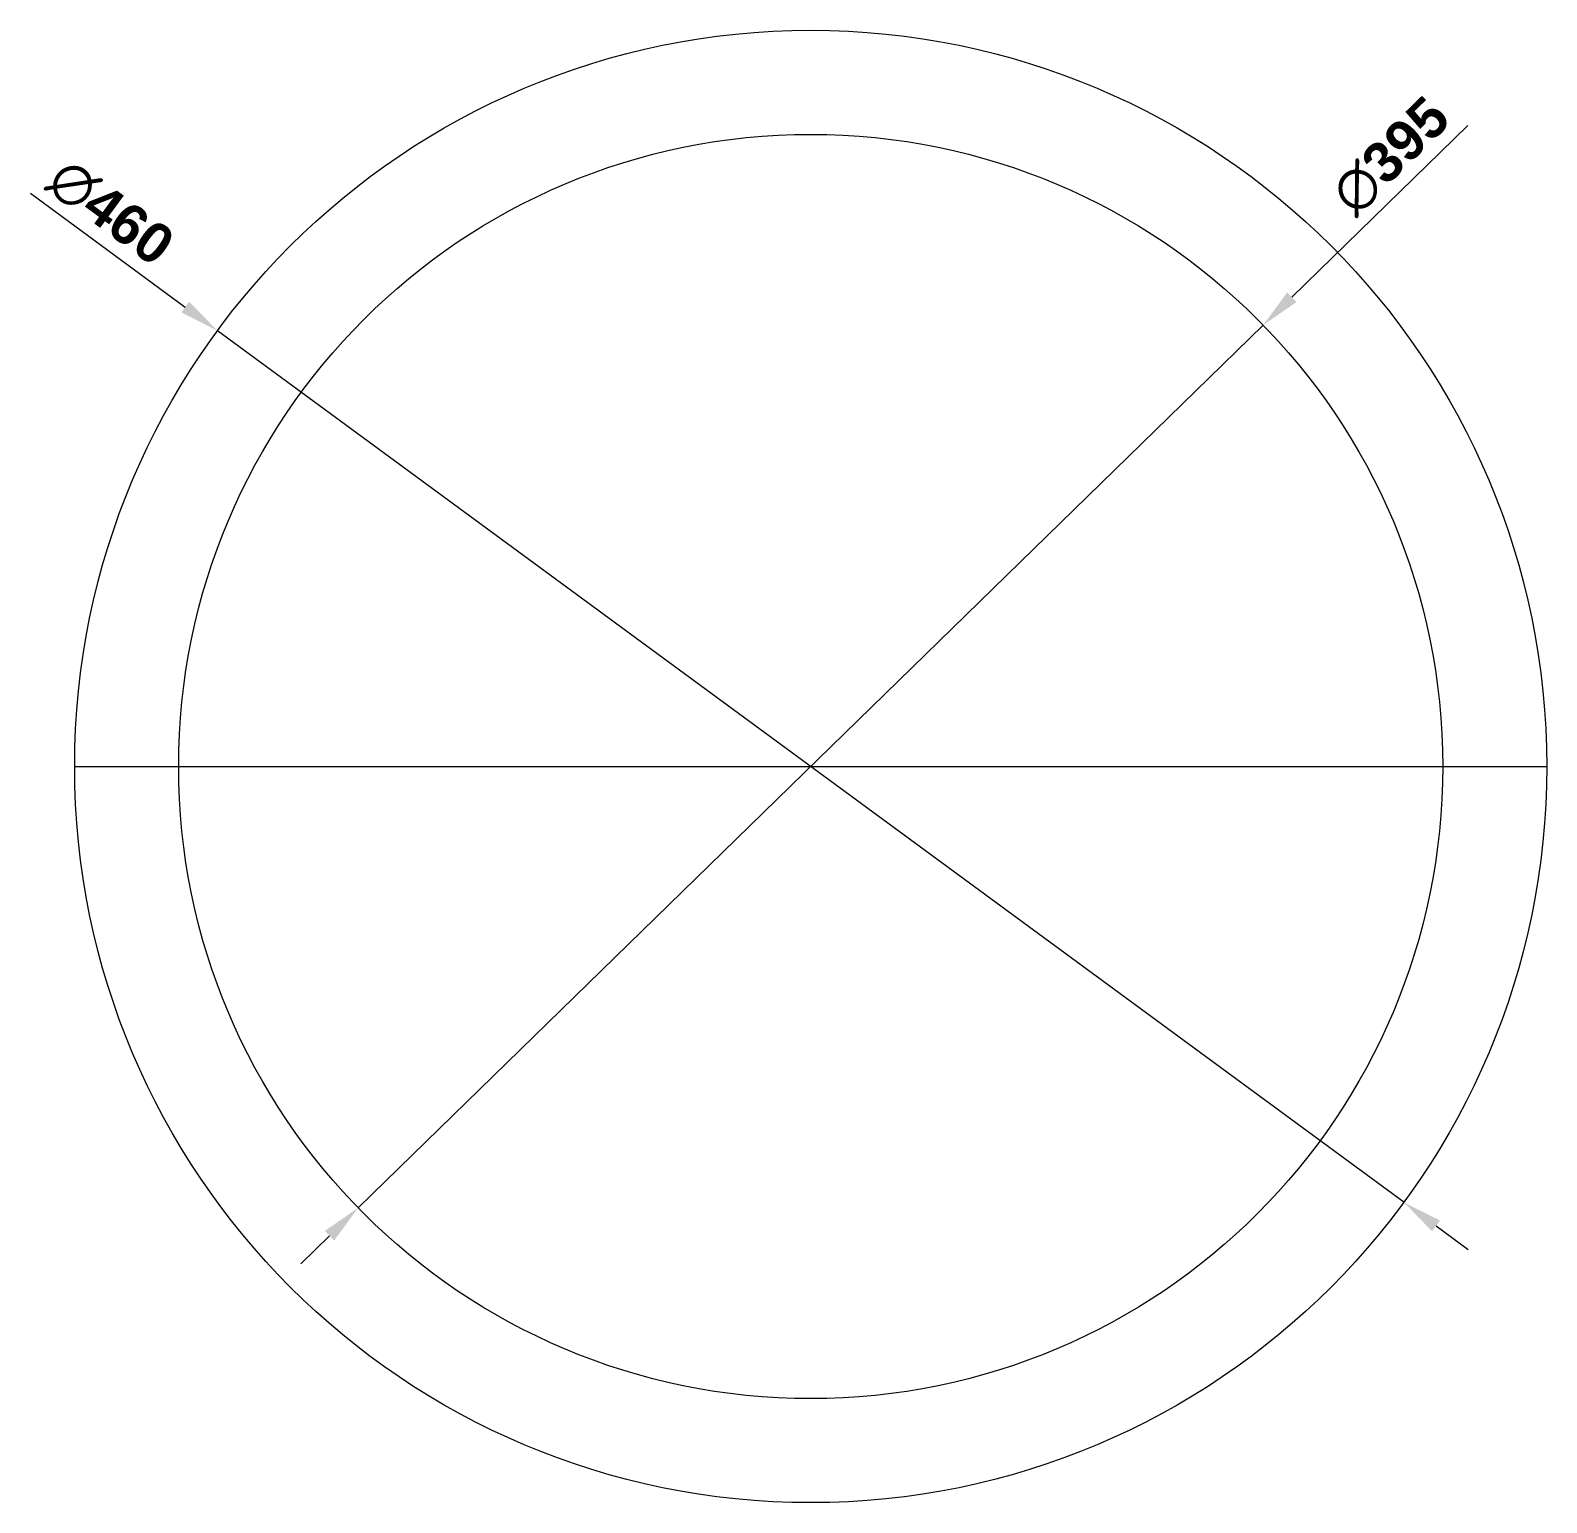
# Model space of a CAD drawing. Header units: millimetres. Extents: x 2534 to 17250, y -878 to 451.
# Drawn here: x 2534.4 to 3008.3, y -9.4 to 450.6 of the extents above; entities that cross this region are included whole.
import ezdxf

# ---------------------------------------------------------------- set-up
doc = ezdxf.new("R2010")
doc.units = ezdxf.units.MM
doc.header["$LTSCALE"] = 0.3
doc.layers.add('Contorno', color=5, linetype='Continuous', lineweight=30)
doc.layers.add('Cotas', color=7, linetype='Continuous', lineweight=9)
doc.styles.get("Standard").update_dxf_attribs({"font": ''})
doc.styles.get('Standard').set_extended_font_data('Arial', bold=True)
doc.dimstyles.new('cota annotative', dxfattribs={"dimtxt": 2.5, "dimasz": 2.5, "dimexe": 1.25, "dimexo": 2, "dimtad": 1, "dimtxsty": 'Standard', "dimcen": -5, "dimclrt": 102, "dimadec": 0, "dimazin": 0, "dimtfac": 1, "dimtmove": 0, "dimatfit": 3, "dimfxl": 1, "dimarcsym": 0})

# ---------------------------------------------------------------- blocks, each defined once
blk = doc.blocks.new('*D4')
at = {"layer": 'Cotas', "color": 0, "lineweight": -2, "transparency": 16777216}
for p, q in [((2534.43, 399.67), (2582.84, 364.11)), ((2963.65, 84.4), (2592.91, 356.71)), ((2973.73, 77), (2983.8, 69.6))]:
    blk.add_line(p, q, dxfattribs=at)
at = {"layer": 'Cotas', "color": 0, "transparency": 16777216}
for points in [[(2584.07, 365.79), (2581.61, 362.43), (2592.91, 356.71)], [(2974.96, 78.68), (2972.49, 75.32), (2963.65, 84.4)]]:
    blk.add_solid(points, dxfattribs=at)
at = {"layer": 'Defpoints', "color": 0, "transparency": 16777216}
for p in [(2592.91, 356.71), (2963.65, 84.4)]:
    blk.add_point(p, dxfattribs=at)
at = {"layer": 'Cotas', "color": 102, "transparency": 16777216, "insert": (2559.53, 393.67), "char_height": 12.5, "attachment_point": 5, "rotation": 323.7023}
blk.add_mtext('∅460', dxfattribs=at)
blk = doc.blocks.new('*D5')
at = {"layer": 'Cotas', "color": 0, "lineweight": -2, "transparency": 16777216}
for p, q in [((2983.69, 420.83), (2928.64, 367.16)), ((2636.88, 82.68), (2919.69, 358.43)), ((2627.93, 73.95), (2618.98, 65.22))]:
    blk.add_line(p, q, dxfattribs=at)
at = {"layer": 'Cotas', "color": 0, "transparency": 16777216}
for points in [[(2927.19, 368.65), (2930.09, 365.67), (2919.69, 358.43)], [(2626.47, 75.44), (2629.38, 72.46), (2636.88, 82.68)]]:
    blk.add_solid(points, dxfattribs=at)
at = {"layer": 'Defpoints', "color": 0, "transparency": 16777216}
for p in [(2919.69, 358.43), (2636.88, 82.68)]:
    blk.add_point(p, dxfattribs=at)
at = {"layer": 'Cotas', "color": 102, "transparency": 16777216, "insert": (2959.54, 411.29), "char_height": 12.5, "attachment_point": 5, "rotation": 44.276}
blk.add_mtext('∅395', dxfattribs=at)

msp = doc.modelspace()

# ---------------------------------------------------------------- linework, layer by layer
at = {"layer": 'Contorno'}
msp.add_line((2548.283, 220.554), (3008.283, 220.554), dxfattribs=at)
for radius in [230, 197.5]:
    msp.add_circle((2778.283, 220.554), radius, dxfattribs=at)

# ---------------------------------------------------------------- dimensions: what is measured, and where the dimension line sits
at = {"layer": 'Cotas'}
dim = msp.add_diameter_dim_2p(p1=(2636.876, 82.676), p2=(2919.69, 358.431), dimstyle='cota annotative', dxfattribs=at)
dim.commit()
dim.dimension.update_dxf_attribs({"geometry": '*D5', "text_midpoint": (2966.537, 404.109), "dimtype": 163})
dim = msp.add_diameter_dim_2p(p1=(2963.652, 84.398), p2=(2592.914, 356.709), dimstyle='cota annotative', dxfattribs=at)
dim.commit()
dim.dimension.update_dxf_attribs({"geometry": '*D4', "text_midpoint": (2559.529, 393.667)})

doc.saveas('drawing.dxf')
